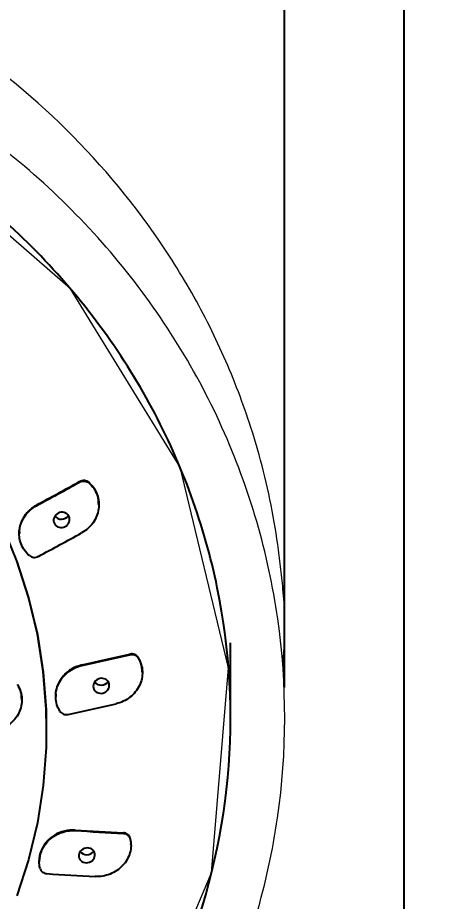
# Model space of a CAD drawing. Header units: millimetres. Extents: x 789 to 1209, y -1956 to -1362.
# Drawn here: x 970.44 to 989.48, y -1479.73 to -1439.07 of the extents above; entities that cross this region are included whole.
import ezdxf

# ---------------------------------------------------------------- set-up
doc = ezdxf.new("R2010")
doc.units = ezdxf.units.MM
doc.header["$LTSCALE"] = 0.1
doc.layers.get('0').update_dxf_attribs({"lineweight": 13})
doc.layers.add('DIM', color=3, linetype='Continuous', lineweight=9)
doc.styles.get("Standard").update_dxf_attribs({"font": 'arial.ttf'})
doc.dimstyles.new('ISO-25', dxfattribs={"dimtxt": 2.5, "dimasz": 2.5, "dimexe": 1.25, "dimexo": 0.625, "dimtad": 1, "dimlfac": 1.333333, "dimtxsty": 'Standard', "dimcen": 2.5, "dimadec": 0, "dimazin": 0, "dimtfac": 1, "dimtmove": 0, "dimatfit": 3, "dimfxl": 0, "dimarcsym": 0})

# ---------------------------------------------------------------- blocks, each defined once
blk = doc.blocks.new('*D54')
at = {"layer": 'Defpoints', "color": 0}
for p in [(909.751, -1423.334), (982.725, -1470.522), (909.751, -1471.879)]:
    blk.add_point(p, dxfattribs=at)
at = {"layer": 'DIM', "color": 0, "linetype": 'ByBlock', "lineweight": -2}
for p, q in [((909.751, -1471.254), (909.751, -1422.084)), ((982.725, -1469.897), (982.725, -1422.084)), ((978.725, -1423.334), (913.751, -1423.334))]:
    blk.add_line(p, q, dxfattribs=at)
at = {"layer": 'DIM', "color": 0}
for points in [[(913.751, -1422.667), (913.751, -1424), (909.751, -1423.334)], [(978.725, -1422.667), (978.725, -1424), (982.725, -1423.334)]]:
    blk.add_solid(points, dxfattribs=at)
at = {"layer": 'DIM', "color": 0, "insert": (946.238, -1420.666), "char_height": 4, "attachment_point": 5}
blk.add_mtext('97', dxfattribs=at)
blk = doc.blocks.new('*D57')
at = {"layer": 'Defpoints', "color": 0}
for p in [(946.302, -1433.594), (988.234, -1433.594), (956.415, -1608.473)]:
    blk.add_point(p, dxfattribs=at)
at = {"layer": 'DIM', "color": 0, "linetype": 'ByBlock', "lineweight": -2}
for p, q in [((946.927, -1433.594), (989.484, -1433.594)), ((988.234, -1604.473), (988.234, -1437.594)), ((957.04, -1608.473), (989.484, -1608.473))]:
    blk.add_line(p, q, dxfattribs=at)
at = {"layer": 'DIM', "color": 0}
for points in [[(987.567, -1437.594), (988.9, -1437.594), (988.234, -1433.594)], [(987.567, -1604.473), (988.9, -1604.473), (988.234, -1608.473)]]:
    blk.add_solid(points, dxfattribs=at)
at = {"layer": 'DIM', "color": 0, "insert": (985.566, -1521.033), "char_height": 4, "attachment_point": 5, "rotation": 90}
blk.add_mtext('228', dxfattribs=at)

msp = doc.modelspace()

# ---------------------------------------------------------------- linework, layer by layer
at = {"color": 7, "linetype": 'Continuous', "lineweight": 25}
for p, q in [((973.285, -1460.443), (973.285, -1460.416)), ((973.709, -1460.477), (973.709, -1460.45)), ((971.304, -1461.524), (971.304, -1461.497)), ((974.177, -1461.485), (974.177, -1461.458)), ((970.506, -1462.786), (970.506, -1462.813)), ((980.234, -1471.276), (980.234, -1467.83)), ((975.598, -1468.38), (975.598, -1468.353)), ((973.402, -1468.873), (973.402, -1468.846)), ((975.985, -1468.528), (975.985, -1468.501)), ((976.18, -1469.207), (976.18, -1469.18)), ((970.436, -1469.785), (970.436, -1469.759)), ((970.631, -1470.466), (970.631, -1470.438)), ((972.186, -1470.273), (972.186, -1470.3)), ((980.234, -1471.298), (980.234, -1471.277)), ((971.77, -1471.785), (971.77, -1471.759)), ((973.086, -1476.473), (973.086, -1476.446)), ((975.302, -1476.601), (975.302, -1476.574)), ((975.619, -1476.847), (975.619, -1476.821)), ((975.655, -1477.144), (975.655, -1477.117)), ((971.429, -1477.884), (971.429, -1477.91))]:
    msp.add_line(p, q, dxfattribs=at)
at = {"color": 7, "linetype": 'Continuous'}
msp.add_line((980.234, -1467.829), (980.234, -1471.277), dxfattribs=at)
at = {"color": 7, "linetype": 'Continuous', "flags": 128}
msp.add_lwpolyline([(936.301, -1440.927), (927.16, -1445.01), (919.715, -1451.428), (914.627, -1459.608), (912.347, -1468.826), (913.079, -1478.262), (916.758, -1487.076), (923.056, -1494.487), (931.414, -1499.836), (941.09, -1502.647), (951.223, -1502.67), (960.913, -1499.905), (969.3, -1494.595), (975.637, -1487.213), (979.363, -1478.416), (980.145, -1468.984), (977.915, -1459.756), (972.871, -1451.551), (965.46, -1445.099), (956.341, -1440.974), (946.325, -1439.54), (936.301, -1440.927)], dxfattribs=at)
at = {"color": 7, "linetype": 'Continuous', "lineweight": 25, "flags": 128}
for points in [[(971.77, -1471.759), (971.753, -1470.888), (971.617, -1469.152), (971.345, -1467.429), (970.94, -1465.73), (970.403, -1464.063), (969.736, -1462.437), (968.945, -1460.86), (968.032, -1459.342), (967.003, -1457.89), (965.863, -1456.512), (964.619, -1455.216), (963.277, -1454.007), (961.843, -1452.894), (960.327, -1451.881), (958.735, -1450.974), (957.076, -1450.178), (955.36, -1449.497), (953.595, -1448.935), (951.791, -1448.494), (949.957, -1448.178), (948.103, -1447.988), (946.24, -1447.924)], [(970.403, -1464.09), (970.94, -1465.757), (971.345, -1467.456), (971.617, -1469.178), (971.753, -1470.915), (971.753, -1472.656), (971.617, -1474.392), (971.345, -1476.114), (970.94, -1477.814), (970.403, -1479.481)]]:
    msp.add_lwpolyline(points, dxfattribs=at)
at = {"color": 7, "linetype": 'Continuous', "lineweight": 25}
for centre, radius, start, end in [((687.01, -938.059), 595.66, 298.50763, 298.724728), ((684.71, -933.85), 600.48, 298.50752, 298.722872), ((972.455, -1461.771), 0.376, 216.2145, 270.7125), ((972.464, -1461.772), 0.375, 269.2452, 325.9878), ((687.066, -938.126), 597.692, 298.406026, 298.622175), ((857.511, -947.52), 534.052, 282.53307, 282.77457), ((857.992, -949.645), 531.9, 282.53149, 282.77396), ((974.282, -1469.407), 0.376, 217.3177, 270.6973), ((974.291, -1469.408), 0.375, 269.2436, 325.8693), ((858.017, -950.033), 533.58, 282.41904, 282.66065), ((1003.276, -972.23), 505.119, 266.57349, 266.8253), ((1003.491, -968.708), 508.675, 266.57323, 266.82328), ((973.626, -1477.207), 0.375, 269.246, 325.7734), ((973.616, -1477.206), 0.376, 217.2395, 270.6971), ((1003.234, -970.587), 508.84, 266.45621, 266.70621)]:
    msp.add_arc(centre, radius, start, end, dxfattribs=at)
at = {"color": 7, "linetype": 'Continuous'}
for points, knots in [([(982.644, -1468.881), (982.73, -1467.821), (982.734, -1467.72), (982.74, -1467.51), (982.742, -1467.397), (982.744, -1467.063), (982.741, -1466.843), (982.719, -1466.192), (982.689, -1465.77), (982.619, -1465.007), (982.582, -1464.665), (982.501, -1463.988), (982.457, -1463.648), (982.311, -1462.622), (982.195, -1461.931), (981.909, -1460.544), (981.741, -1459.857), (981.239, -1458.059), (980.868, -1456.96), (980.01, -1454.796), (979.522, -1453.734), (978.435, -1451.664), (977.836, -1450.656), (975.882, -1447.724), (974.37, -1445.895), (970.989, -1442.561), (969.12, -1441.057), (964.79, -1438.225), (962.28, -1436.962), (958.381, -1435.517), (957.08, -1435.112), (954.842, -1434.546), (953.918, -1434.349), (952.202, -1434.043), (951.406, -1433.925), (950.012, -1433.769), (949.414, -1433.719), (948.247, -1433.651), (947.675, -1433.631), (946.841, -1433.607), (946.57, -1433.6), (946.302, -1433.594)], [0.0007474, 0.0007474, 0.0007474, 0.0007474, 0.0056242, 0.0056242, 0.0112484, 0.0112484, 0.0224968, 0.0224968, 0.0449937, 0.0449937, 0.0644598, 0.0644598, 0.083926, 0.083926, 0.1228583, 0.1228583, 0.1617906, 0.1617906, 0.2259615, 0.2259615, 0.2901324, 0.2901324, 0.3543033, 0.3543033, 0.4826451, 0.4826451, 0.6109869, 0.6109869, 0.759405, 0.759405, 0.8312326, 0.8312326, 0.8811323, 0.8811323, 0.9233905, 0.9233905, 0.9541634, 0.9541634, 0.9849363, 0.9849363, 1, 1, 1, 1]), ([(975.472, -1491.775), (977.214, -1489.589), (978.675, -1487.206), (981.092, -1481.883), (981.964, -1478.911), (982.841, -1472.852), (982.843, -1469.767), (981.98, -1463.706), (981.112, -1460.733), (978.576, -1455.112), (976.904, -1452.465), (972.886, -1447.684), (970.536, -1445.55), (965.331, -1441.94), (962.472, -1440.464), (956.45, -1438.268), (953.284, -1437.548), (946.865, -1436.912), (943.609, -1436.996), (937.236, -1437.961), (934.116, -1438.843), (928.229, -1441.346), (925.46, -1442.968), (920.472, -1446.842), (918.249, -1449.097), (914.833, -1453.656), (913.526, -1455.89), (911.47, -1460.574), (910.718, -1463.026), (909.81, -1468.029), (909.653, -1470.577), (909.974, -1476.2), (910.6, -1479.263), (912.699, -1485.12), (914.173, -1487.91), (916.333, -1490.907), (916.665, -1491.344), (917.007, -1491.774)], [0, 0, 0, 0, 0.054009, 0.054009, 0.114305, 0.114305, 0.174602, 0.174602, 0.234899, 0.234899, 0.295196, 0.295196, 0.355492, 0.355492, 0.415789, 0.415789, 0.476086, 0.476086, 0.536382, 0.536382, 0.596679, 0.596679, 0.656976, 0.656976, 0.717273, 0.717273, 0.767318, 0.767318, 0.817363, 0.817363, 0.867408, 0.867408, 0.928397, 0.928397, 0.989385, 0.989385, 1, 1, 1, 1])]:
    msp.add_open_spline(points, degree=3, knots=knots, dxfattribs=at)
at = {"color": 7, "linetype": 'Continuous', "lineweight": 25}
for points, knots in [([(973.517, -1490.217), (975.385, -1487.872), (976.904, -1485.284), (979.129, -1479.82), (979.834, -1476.944), (980.378, -1471.12), (980.216, -1468.174), (979.037, -1462.433), (978.021, -1459.639), (975.209, -1454.416), (973.415, -1451.987), (969.184, -1447.678), (966.748, -1445.798), (961.418, -1442.729), (958.525, -1441.541), (952.502, -1439.947), (949.371, -1439.54), (943.11, -1439.54), (939.979, -1439.946), (933.955, -1441.541), (931.062, -1442.729), (925.733, -1445.797), (923.297, -1447.677), (919.065, -1451.986), (917.271, -1454.415), (914.459, -1459.638), (913.443, -1462.432), (912.264, -1468.173), (912.102, -1471.119), (912.646, -1476.943), (913.351, -1479.819), (915.575, -1485.283), (917.094, -1487.871), (918.962, -1490.216)], [0, 0, 0, 0, 0.0625, 0.0625, 0.125, 0.125, 0.1875, 0.1875, 0.25, 0.25, 0.3125, 0.3125, 0.375, 0.375, 0.4375, 0.4375, 0.5, 0.5, 0.5625, 0.5625, 0.625, 0.625, 0.6875, 0.6875, 0.75, 0.75, 0.8125, 0.8125, 0.875, 0.875, 0.9375, 0.9375, 1, 1, 1, 1]), ([(973.709, -1460.45), (973.652, -1460.403), (973.581, -1460.374), (973.431, -1460.363), (973.353, -1460.379), (973.285, -1460.416)], [0, 0, 0, 0, 0.5, 0.5, 1, 1, 1, 1]), ([(973.285, -1460.443), (973.353, -1460.406), (973.43, -1460.389), (973.58, -1460.401), (973.652, -1460.429), (973.709, -1460.477)], [0, 0, 0, 0, 0.5, 0.5, 1, 1, 1, 1]), ([(973.709, -1460.477), (973.795, -1460.55), (973.872, -1460.633), (974.001, -1460.815), (974.054, -1460.915), (974.172, -1461.228), (974.196, -1461.457), (974.147, -1461.793), (974.116, -1461.905), (974.029, -1462.117), (973.973, -1462.22), (973.837, -1462.41), (973.758, -1462.496), (973.582, -1462.652), (973.484, -1462.721), (973.379, -1462.778)], [0, 0, 0, 0, 0.125, 0.125, 0.25, 0.25, 0.5, 0.5, 0.625, 0.625, 0.75, 0.75, 0.875, 0.875, 1, 1, 1, 1]), ([(974.163, -1461.459), (974.159, -1461.334), (974.148, -1461.052), (973.967, -1460.701), (973.782, -1460.521), (973.709, -1460.45)], [0, 0, 0, 0, 0.325579, 0.733614, 1, 1, 1, 1]), ([(970.975, -1463.819), (970.888, -1463.747), (970.811, -1463.663), (970.683, -1463.482), (970.629, -1463.382), (970.512, -1463.07), (970.487, -1462.841), (970.536, -1462.506), (970.567, -1462.394), (970.654, -1462.183), (970.71, -1462.081), (970.846, -1461.891), (970.924, -1461.805), (971.101, -1461.65), (971.199, -1461.581), (971.304, -1461.524)], [0, 0, 0, 0, 0.125, 0.125, 0.25, 0.25, 0.5, 0.5, 0.625, 0.625, 0.75, 0.75, 0.875, 0.875, 1, 1, 1, 1]), ([(971.304, -1461.497), (971.162, -1461.592), (970.879, -1461.78), (970.614, -1462.207), (970.491, -1462.561), (970.515, -1462.752), (970.52, -1462.785)], [0, 0, 0, 0, 0.3120544, 0.6242776, 0.9345719, 1, 1, 1, 1]), ([(972.274, -1462.492), (972.189, -1462.449), (972.126, -1462.373), (972.077, -1462.197), (972.091, -1462.097), (972.189, -1461.934), (972.271, -1461.87), (972.458, -1461.813), (972.561, -1461.821), (972.728, -1461.905), (972.792, -1461.981), (972.842, -1462.157), (972.828, -1462.257), (972.73, -1462.422), (972.647, -1462.485), (972.462, -1462.542), (972.359, -1462.534), (972.274, -1462.492)], [0, 0, 0, 0, 0.125, 0.125, 0.25, 0.25, 0.375, 0.375, 0.5, 0.5, 0.625, 0.625, 0.75, 0.75, 0.875, 0.875, 1, 1, 1, 1]), ([(970.975, -1463.819), (971.031, -1463.867), (971.102, -1463.895), (971.252, -1463.907), (971.33, -1463.891), (971.398, -1463.854)], [0, 0, 0, 0, 0.5, 0.5, 1, 1, 1, 1]), ([(975.985, -1468.501), (975.947, -1468.44), (975.889, -1468.394), (975.751, -1468.341), (975.673, -1468.336), (975.598, -1468.353)], [0, 0, 0, 0, 0.5, 0.5, 1, 1, 1, 1]), ([(975.598, -1468.38), (975.673, -1468.363), (975.751, -1468.368), (975.888, -1468.42), (975.947, -1468.467), (975.985, -1468.528)], [0, 0, 0, 0, 0.5, 0.5, 1, 1, 1, 1]), ([(973.402, -1468.846), (973.24, -1468.898), (972.917, -1469.001), (972.521, -1469.335), (972.272, -1469.753), (972.164, -1470.089), (972.191, -1470.257), (972.193, -1470.272)], [0, 0, 0, 0, 0.245216, 0.490561, 0.73439, 0.975687, 1, 1, 1, 1]), ([(972.381, -1470.978), (972.323, -1470.886), (972.276, -1470.785), (972.211, -1470.576), (972.192, -1470.468), (972.182, -1470.245), (972.192, -1470.134), (972.238, -1469.916), (972.276, -1469.807), (972.376, -1469.602), (972.439, -1469.504), (972.587, -1469.324), (972.67, -1469.243), (972.95, -1469.027), (973.169, -1468.925), (973.402, -1468.873)], [0, 0, 0, 0, 0.125, 0.125, 0.25, 0.25, 0.375, 0.375, 0.5, 0.5, 0.625, 0.625, 0.75, 0.75, 1, 1, 1, 1]), ([(975.985, -1468.528), (976.102, -1468.714), (976.17, -1468.93), (976.184, -1469.262), (976.175, -1469.373), (976.127, -1469.594), (976.09, -1469.701), (975.99, -1469.906), (975.927, -1470.005), (975.78, -1470.185), (975.695, -1470.267), (975.508, -1470.412), (975.408, -1470.473), (975.194, -1470.574), (975.081, -1470.613), (974.965, -1470.639)], [0, 0, 0, 0, 0.25, 0.25, 0.375, 0.375, 0.5, 0.5, 0.625, 0.625, 0.75, 0.75, 0.875, 0.875, 1, 1, 1, 1]), ([(976.173, -1469.181), (976.165, -1469.04), (976.15, -1468.798), (976.034, -1468.589), (975.985, -1468.501)], [0, 0, 0, 0, 0.580329, 1, 1, 1, 1]), ([(974.146, -1470.142), (974.056, -1470.112), (973.982, -1470.047), (973.907, -1469.884), (973.907, -1469.785), (973.981, -1469.613), (974.055, -1469.54), (974.234, -1469.461), (974.337, -1469.456), (974.515, -1469.514), (974.59, -1469.579), (974.665, -1469.743), (974.666, -1469.841), (974.591, -1470.014), (974.517, -1470.087), (974.339, -1470.165), (974.236, -1470.172), (974.146, -1470.142)], [0, 0, 0, 0, 0.125, 0.125, 0.25, 0.25, 0.375, 0.375, 0.5, 0.5, 0.625, 0.625, 0.75, 0.75, 0.875, 0.875, 1, 1, 1, 1]), ([(970.436, -1469.785), (970.494, -1469.879), (970.54, -1469.978), (970.606, -1470.189), (970.625, -1470.298), (970.634, -1470.518), (970.625, -1470.63), (970.578, -1470.849), (970.542, -1470.955), (970.441, -1471.161), (970.379, -1471.257), (970.232, -1471.435), (970.146, -1471.517), (969.961, -1471.659), (969.859, -1471.721), (969.643, -1471.819), (969.531, -1471.857), (969.415, -1471.881)], [0, 0, 0, 0, 0.125, 0.125, 0.25, 0.25, 0.375, 0.375, 0.5, 0.5, 0.625, 0.625, 0.75, 0.75, 0.875, 0.875, 1, 1, 1, 1]), ([(970.623, -1470.439), (970.615, -1470.3), (970.601, -1470.059), (970.485, -1469.848), (970.436, -1469.759)], [0, 0, 0, 0, 0.575172, 1, 1, 1, 1]), ([(972.381, -1470.978), (972.419, -1471.039), (972.477, -1471.085), (972.615, -1471.138), (972.693, -1471.144), (972.768, -1471.128)], [0, 0, 0, 0, 0.5, 0.5, 1, 1, 1, 1]), ([(971.465, -1478.206), (971.413, -1477.997), (971.418, -1477.773), (971.508, -1477.453), (971.553, -1477.347), (971.665, -1477.151), (971.735, -1477.058), (971.894, -1476.889), (971.983, -1476.814), (972.179, -1476.682), (972.284, -1476.627), (972.503, -1476.54), (972.62, -1476.509), (972.852, -1476.472), (972.968, -1476.466), (973.086, -1476.473)], [0, 0, 0, 0, 0.25, 0.25, 0.375, 0.375, 0.5, 0.5, 0.625, 0.625, 0.75, 0.75, 0.875, 0.875, 1, 1, 1, 1]), ([(973.086, -1476.446), (972.918, -1476.451), (972.581, -1476.462), (972.107, -1476.673), (971.73, -1477.003), (971.477, -1477.425), (971.445, -1477.731), (971.429, -1477.884)], [0, 0, 0, 0, 0.201956, 0.404018, 0.604827, 0.803554, 1, 1, 1, 1]), ([(975.619, -1476.821), (975.602, -1476.752), (975.562, -1476.692), (975.449, -1476.604), (975.378, -1476.578), (975.302, -1476.574)], [0, 0, 0, 0, 0.5, 0.5, 1, 1, 1, 1]), ([(975.302, -1476.601), (975.378, -1476.605), (975.449, -1476.631), (975.562, -1476.718), (975.602, -1476.779), (975.619, -1476.847)], [0, 0, 0, 0, 0.5, 0.5, 1, 1, 1, 1]), ([(975.619, -1476.847), (975.645, -1476.952), (975.657, -1477.062), (975.652, -1477.279), (975.636, -1477.389), (975.575, -1477.604), (975.531, -1477.707), (975.418, -1477.904), (975.348, -1477.998), (975.19, -1478.167), (975.1, -1478.244), (974.905, -1478.375), (974.801, -1478.43), (974.58, -1478.518), (974.466, -1478.549), (974.234, -1478.587), (974.115, -1478.594), (973.998, -1478.587)], [0, 0, 0, 0, 0.125, 0.125, 0.25, 0.25, 0.375, 0.375, 0.5, 0.5, 0.625, 0.625, 0.75, 0.75, 0.875, 0.875, 1, 1, 1, 1]), ([(975.654, -1477.117), (975.654, -1477.115), (975.672, -1477.016), (975.645, -1476.918), (975.619, -1476.821)], [0, 0, 0, 0, 0.011618, 1, 1, 1, 1]), ([(973.455, -1477.926), (973.368, -1477.891), (973.3, -1477.822), (973.239, -1477.656), (973.247, -1477.559), (973.334, -1477.394), (973.413, -1477.328), (973.598, -1477.262), (973.701, -1477.264), (973.873, -1477.335), (973.941, -1477.404), (974.003, -1477.569), (973.996, -1477.666), (973.907, -1477.832), (973.828, -1477.898), (973.645, -1477.963), (973.542, -1477.962), (973.455, -1477.926)], [0, 0, 0, 0, 0.125, 0.125, 0.25, 0.25, 0.375, 0.375, 0.5, 0.5, 0.625, 0.625, 0.75, 0.75, 0.875, 0.875, 1, 1, 1, 1]), ([(971.465, -1478.206), (971.482, -1478.274), (971.521, -1478.335), (971.634, -1478.423), (971.706, -1478.45), (971.782, -1478.455)], [0, 0, 0, 0, 0.5, 0.5, 1, 1, 1, 1])]:
    msp.add_open_spline(points, degree=3, knots=knots, dxfattribs=at)

# ---------------------------------------------------------------- dimensions: what is measured, and where the dimension line sits
at = {"layer": 'DIM'}
dim = msp.add_linear_dim(base=(909.751, -1423.334), p1=(982.725, -1470.522), p2=(909.751, -1471.879), text='97', dimstyle='ISO-25', override={"dimtxt": 4, "dimasz": 4, "dimdec": 1, "dimlfac": 1.333333, "dimtdec": 1, "dimfxl": 1.25, "dimarcsym": 1}, dxfattribs=at)
dim.commit()
dim.dimension.update_dxf_attribs({"geometry": '*D54', "text_midpoint": (946.238, -1420.666)})
dim = msp.add_linear_dim(base=(988.234, -1433.594), p1=(956.415, -1608.473), p2=(946.302, -1433.594), angle=90, text='228', dimstyle='ISO-25', override={"dimtxt": 4, "dimasz": 4, "dimdec": 1, "dimlfac": 1.333333, "dimtdec": 1, "dimfxl": 1.25, "dimarcsym": 1}, dxfattribs=at)
dim.commit()
dim.dimension.update_dxf_attribs({"geometry": '*D57', "text_midpoint": (985.566, -1521.033)})

doc.saveas('drawing.dxf')
